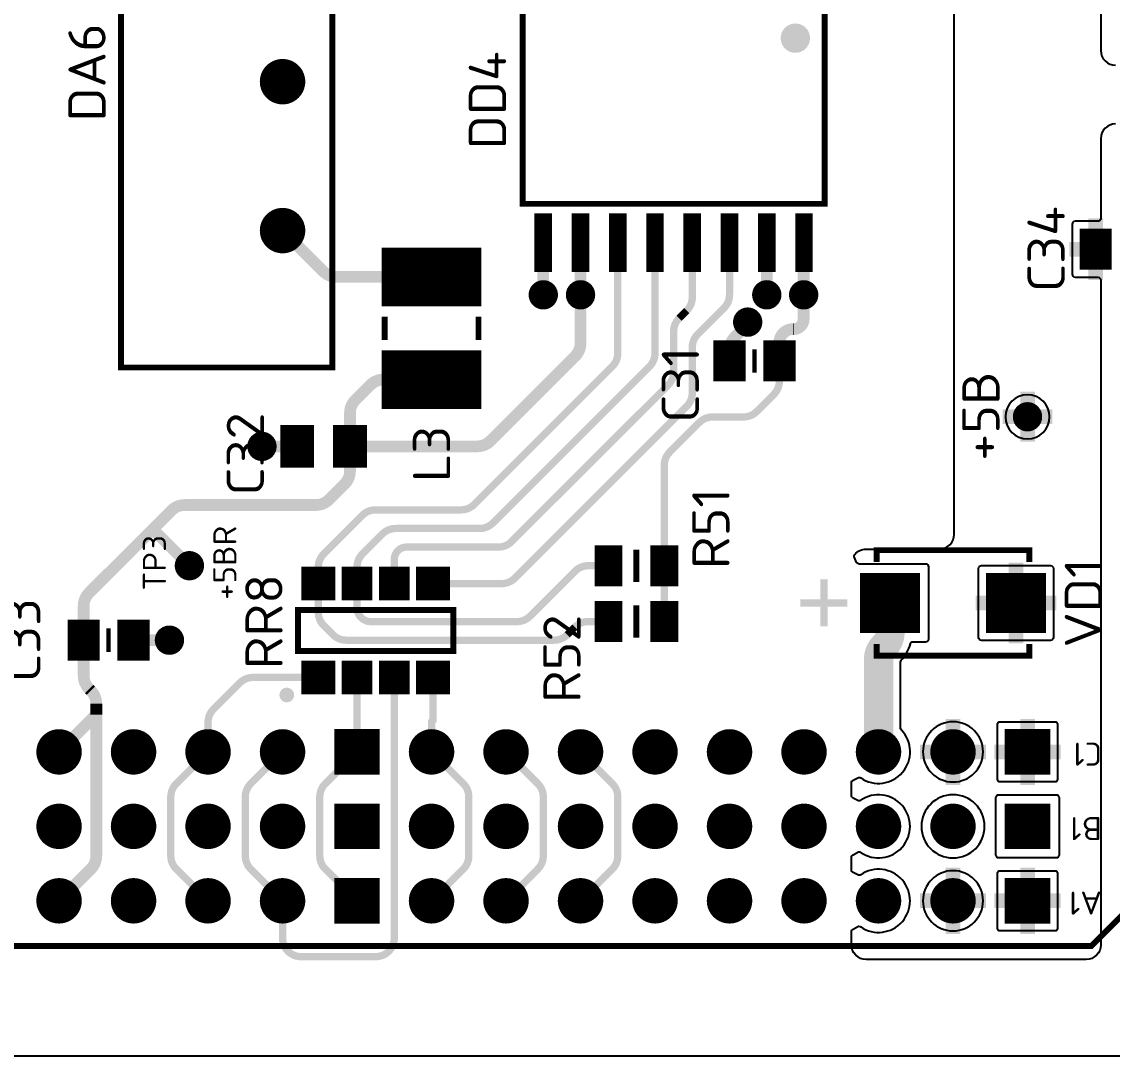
# Model space of a CAD drawing. Header units: millimetres. Extents: x 370 to 969, y -3056 to -2888.
# Drawn here: x 790.78 to 827.96, y -3056 to -3020.72 of the extents above; entities that cross this region are included whole.
import ezdxf
from ezdxf.enums import TextEntityAlignment as Align

# ---------------------------------------------------------------- set-up
doc = ezdxf.new("R2010")
doc.units = ezdxf.units.MM
doc.layers.add('UPDATE', color=7, linetype='Continuous')
doc.styles.get("Standard").update_dxf_attribs({"font": 'txt.shx'})

msp = doc.modelspace()

# ---------------------------------------------------------------- linework, layer by layer
at = {"layer": 'UPDATE', "color": 9}
msp.add_lwpolyline([(969, -3056), (735.75, -3056), (735.75, -2896), (969, -2896)], close=True, dxfattribs=at)
for points in [[(828.07, -3024.2, 0.414214), (827.57, -3024.7), (827.57, -3027.423, -0.414214), (827.47, -3027.523), (826.693, -3027.523, 0.414214), (826.593, -3027.623), (826.593, -3029.327, 0.414214), (826.693, -3029.427), (827.47, -3029.427, -0.414214), (827.57, -3029.527), (827.57, -3052.2, -0.414214), (827.07, -3052.7), (819.57, -3052.7, -0.414214), (819.07, -3052.2), (819.07, -3051.755, -0.278803), (819.123, -3051.666), (819.305, -3051.57), (819.359, -3051.574), (819.383, -3051.589, 1.893658), (819.383, -3049.811), (819.359, -3049.826), (819.305, -3049.83), (819.123, -3049.734, -0.278803), (819.07, -3049.645), (819.07, -3049.215, -0.278803), (819.123, -3049.126), (819.305, -3049.03), (819.359, -3049.034), (819.383, -3049.049, 1.893658), (819.383, -3047.271), (819.359, -3047.286), (819.305, -3047.29), (819.123, -3047.194, -0.278803), (819.07, -3047.105), (819.07, -3046.675, -0.278803), (819.123, -3046.586), (819.305, -3046.49), (819.359, -3046.494), (819.383, -3046.509, 0.899484), (820.77, -3044.877, -0.193271), (820.742, -3044.808), (820.742, -3042.558, -0.188201), (820.768, -3042.49, 0.115407), (821.077, -3041.939), (821.087, -3041.906), (821.139, -3041.867), (821.607, -3041.867, 0.414214), (821.707, -3041.767), (821.707, -3039.313, 0.414214), (821.607, -3039.213), (819.335, -3039.213, -0.288418), (819.245, -3039.156), (819.167, -3038.994, -0.288687), (819.179, -3038.888, -0.22792), (819.57, -3038.7), (822.07, -3038.7, 0.414214), (822.57, -3038.2), (822.57, -3008.2, 0.414214)], [(827.57, -3018.097), (827.57, -3021.7, 0.414214), (828.07, -3022.2)]]:
    msp.add_lwpolyline(points, format="xyb", dxfattribs=at)
for points, const_width in [([(794.165, -3032.51), (794.165, -3013.01), (801.365, -3013.01), (801.365, -3032.51), (794.165, -3032.51)], 0.2), ([(807.855, -3020.275), (818.155, -3020.275), (818.155, -3026.925), (807.855, -3026.925), (807.855, -3020.275)], 0.2), ([(799.27, -3023.303), (799.27, -3022.217)], 0.2), ([(799.47, -3023.404), (799.47, -3022.116)], 0.2), ([(799.67, -3023.435), (799.67, -3022.085)], 0.2), ([(799.87, -3023.404), (799.87, -3022.116)], 0.2), ([(800.07, -3023.303), (800.07, -3022.217)], 0.2), ([(799.07, -3023.069), (799.07, -3022.451)], 0.2), ([(800.27, -3023.069), (800.27, -3022.451)], 0.2), ([(799.27, -3028.383), (799.27, -3027.297)], 0.2), ([(799.47, -3028.484), (799.47, -3027.196)], 0.2), ([(799.67, -3028.515), (799.67, -3027.165)], 0.2), ([(799.87, -3028.484), (799.87, -3027.196)], 0.2), ([(800.07, -3028.383), (800.07, -3027.297)], 0.2), ([(808.47, -3029.15), (808.47, -3027.35)], 0.2), ([(808.67, -3029.15), (808.67, -3027.35)], 0.2), ([(809.67, -3029.15), (809.67, -3027.35)], 0.2), ([(809.87, -3029.15), (809.87, -3027.35)], 0.2), ([(811.07, -3029.15), (811.07, -3027.35)], 0.2), ([(811.27, -3029.15), (811.27, -3027.35)], 0.2), ([(812.27, -3029.15), (812.27, -3027.35)], 0.2), ([(812.47, -3029.15), (812.47, -3027.35)], 0.2), ([(813.47, -3029.15), (813.47, -3027.35)], 0.2), ([(813.67, -3029.15), (813.67, -3027.35)], 0.2), ([(814.87, -3029.15), (814.87, -3027.35)], 0.2), ([(815.07, -3029.15), (815.07, -3027.35)], 0.2), ([(816.07, -3029.15), (816.07, -3027.35)], 0.2), ([(816.27, -3029.15), (816.27, -3027.35)], 0.2), ([(817.27, -3029.15), (817.27, -3027.35)], 0.2), ([(817.47, -3029.15), (817.47, -3027.35)], 0.2), ([(827.395, -3028.475), (827.395, -3027.423)], 0.5), ([(799.07, -3028.149), (799.07, -3027.531)], 0.2), ([(800.27, -3028.149), (800.27, -3027.531)], 0.2), ([(808.56, -3028.25), (808.56, -3030.03)], 0.4), ([(809.83, -3028.25), (809.83, -3030.03)], 0.4), ([(816.18, -3028.25), (816.18, -3030.03)], 0.4), ([(817.45, -3028.25), (817.438, -3028.262), (817.438, -3030.03)], 0.4), ([(827.07, -3029.075), (827.07, -3027.875)], 0.2), ([(827.27, -3029.075), (827.27, -3027.875)], 0.2), ([(827.47, -3029.075), (827.47, -3027.875)], 0.2), ([(827.67, -3029.075), (827.67, -3027.875)], 0.2), ([(803.27, -3030.32), (803.27, -3028.52)], 0.2), ([(803.47, -3030.32), (803.47, -3028.52)], 0.2), ([(803.67, -3030.32), (803.67, -3028.52)], 0.2), ([(803.87, -3030.32), (803.87, -3028.52)], 0.2), ([(804.07, -3030.32), (804.07, -3028.52)], 0.2), ([(804.27, -3030.32), (804.27, -3028.52)], 0.2), ([(804.47, -3030.32), (804.47, -3028.52)], 0.2), ([(804.67, -3030.32), (804.67, -3028.52)], 0.2), ([(804.87, -3030.32), (804.87, -3028.52)], 0.2), ([(805.07, -3030.32), (805.07, -3028.52)], 0.2), ([(805.27, -3030.32), (805.27, -3028.52)], 0.2), ([(805.47, -3030.32), (805.47, -3028.52)], 0.2), ([(805.67, -3030.32), (805.67, -3028.52)], 0.2), ([(805.87, -3030.32), (805.87, -3028.52)], 0.2), ([(806.07, -3030.32), (806.07, -3028.52)], 0.2), ([(806.27, -3030.32), (806.27, -3028.52)], 0.2), ([(827.395, -3028.475), (826.493, -3028.475)], 0.5), ([(827.395, -3029.527), (827.395, -3028.475)], 0.5), ([(808.47, -3030.419), (808.47, -3029.641)], 0.2), ([(808.67, -3030.414), (808.67, -3029.646)], 0.2), ([(809.67, -3030.396), (809.67, -3029.664)], 0.2), ([(809.87, -3030.427), (809.87, -3029.633)], 0.2), ([(816.07, -3030.414), (816.07, -3029.646)], 0.2), ([(816.27, -3030.419), (816.27, -3029.641)], 0.2), ([(817.27, -3030.393), (817.27, -3029.667)], 0.2), ([(817.47, -3030.428), (817.47, -3029.632)], 0.2), ([(808.27, -3030.305), (808.27, -3029.755)], 0.2), ([(808.87, -3030.282), (808.87, -3029.778)], 0.2), ([(809.47, -3030.204), (809.47, -3029.856)], 0.2), ([(810.07, -3030.35), (810.07, -3029.71)], 0.2), ([(815.87, -3030.282), (815.87, -3029.778)], 0.2), ([(816.47, -3030.305), (816.47, -3029.755)], 0.2), ([(817.07, -3030.186), (817.07, -3029.874)], 0.2), ([(817.67, -3030.355), (817.67, -3029.705)], 0.2), ([(803.15, -3030.77), (803.15, -3031.57)], 0.2), ([(806.35, -3030.77), (806.35, -3031.57)], 0.2), ([(815.27, -3031.264), (815.27, -3030.658)], 0.2), ([(815.47, -3031.356), (815.47, -3030.566)], 0.2), ([(815.67, -3031.335), (815.67, -3030.587)], 0.2), ([(815.87, -3031.171), (815.87, -3030.751)], 0.2), ([(814.47, -3032.885), (814.47, -3031.685)], 0.2), ([(814.67, -3032.885), (814.67, -3031.685)], 0.2), ([(814.87, -3032.885), (814.87, -3031.685)], 0.2), ([(815.07, -3032.885), (815.07, -3031.685)], 0.2), ([(815.27, -3032.885), (815.27, -3031.685)], 0.2), ([(815.76, -3031.885), (815.76, -3032.685)], 0.15), ([(816.27, -3032.885), (816.27, -3031.685)], 0.2), ([(816.47, -3032.885), (816.47, -3031.685)], 0.2), ([(816.67, -3032.885), (816.67, -3031.685)], 0.2), ([(816.87, -3032.885), (816.87, -3031.685)], 0.2), ([(803.27, -3033.82), (803.27, -3032.02)], 0.2), ([(803.47, -3033.82), (803.47, -3032.02)], 0.2), ([(803.67, -3033.82), (803.67, -3032.02)], 0.2), ([(803.87, -3033.82), (803.87, -3032.02)], 0.2), ([(804.07, -3033.82), (804.07, -3032.02)], 0.2), ([(804.27, -3033.82), (804.27, -3032.02)], 0.2), ([(804.47, -3033.82), (804.47, -3032.02)], 0.2), ([(804.67, -3033.82), (804.67, -3032.02)], 0.2), ([(804.87, -3033.82), (804.87, -3032.02)], 0.2), ([(805.07, -3033.82), (805.07, -3032.02)], 0.2), ([(805.27, -3033.82), (805.27, -3032.02)], 0.2), ([(805.47, -3033.82), (805.47, -3032.02)], 0.2), ([(805.67, -3033.82), (805.67, -3032.02)], 0.2), ([(805.87, -3033.82), (805.87, -3032.02)], 0.2), ([(806.07, -3033.82), (806.07, -3032.02)], 0.2), ([(806.27, -3033.82), (806.27, -3032.02)], 0.2), ([(825.07, -3034.19), (825.07, -3033.338)], 0.5), ([(825.07, -3034.19), (824.218, -3034.19)], 0.5), ([(824.87, -3034.536), (824.87, -3033.844)], 0.2), ([(825.07, -3035.042), (825.07, -3034.19)], 0.5), ([(825.922, -3034.19), (825.07, -3034.19)], 0.5), ([(825.07, -3034.59), (825.07, -3033.79)], 0.2), ([(825.27, -3034.536), (825.27, -3033.844)], 0.2), ([(798.87, -3035.587), (798.87, -3034.813)], 0.2), ([(799.07, -3035.586), (799.07, -3034.814)], 0.2), ([(799.87, -3035.825), (799.87, -3034.575)], 0.2), ([(800.07, -3035.825), (800.07, -3034.575)], 0.2), ([(800.27, -3035.825), (800.27, -3034.575)], 0.2), ([(800.47, -3035.825), (800.47, -3034.575)], 0.2), ([(801.67, -3035.825), (801.67, -3034.575)], 0.2), ([(801.87, -3035.825), (801.87, -3034.575)], 0.2), ([(802.07, -3035.825), (802.07, -3034.575)], 0.2), ([(802.27, -3035.825), (802.27, -3034.575)], 0.2), ([(798.67, -3035.466), (798.67, -3034.934)], 0.2), ([(800.17, -3035.2), (798.968, -3035.2)], 0.4), ([(799.27, -3035.462), (799.27, -3034.938)], 0.2), ([(796.495, -3039.27), (795.909, -3038.684), (795.908, -3038.684), (795.247, -3038.023)], 0.4), ([(796.27, -3039.6), (796.27, -3038.94)], 0.2), ([(796.47, -3039.669), (796.47, -3038.871)], 0.2), ([(796.67, -3039.629), (796.67, -3038.911)], 0.2), ([(810.47, -3039.87), (810.47, -3038.67)], 0.2), ([(810.67, -3039.87), (810.67, -3038.67)], 0.2), ([(810.87, -3039.87), (810.87, -3038.67)], 0.2), ([(811.07, -3039.87), (811.07, -3038.67)], 0.2), ([(811.735, -3039.82), (811.735, -3038.72)], 0.2), ([(812.47, -3039.87), (812.47, -3038.67)], 0.2), ([(812.67, -3039.87), (812.67, -3038.67)], 0.2), ([(812.87, -3039.87), (812.87, -3038.67)], 0.2), ([(825.13, -3039.14), (825.13, -3038.74), (819.93, -3038.74), (819.93, -3039.14)], 0.2), ([(796.87, -3039.409), (796.87, -3039.131)], 0.2), ([(812.685, -3039.27), (812.685, -3041.175)], 0.25), ([(824.68, -3040.54), (824.68, -3039.163)], 0.5), ([(800.47, -3040.355), (800.47, -3039.405)], 0.2), ([(800.67, -3040.355), (800.67, -3039.405)], 0.2), ([(800.87, -3040.355), (800.87, -3039.405)], 0.2), ([(801.07, -3040.355), (801.07, -3039.405)], 0.2), ([(801.27, -3040.355), (801.27, -3039.405)], 0.2), ([(801.87, -3040.355), (801.87, -3039.405)], 0.2), ([(802.07, -3040.355), (802.07, -3039.405)], 0.2), ([(802.27, -3040.355), (802.27, -3039.405)], 0.2), ([(802.47, -3040.355), (802.47, -3039.405)], 0.2), ([(803.07, -3040.355), (803.07, -3039.405)], 0.2), ([(803.27, -3040.355), (803.27, -3039.405)], 0.2), ([(803.47, -3040.355), (803.47, -3039.405)], 0.2), ([(803.67, -3040.355), (803.67, -3039.405)], 0.2), ([(803.87, -3040.355), (803.87, -3039.405)], 0.2), ([(804.47, -3040.355), (804.47, -3039.405)], 0.2), ([(804.67, -3040.355), (804.67, -3039.405)], 0.2), ([(804.87, -3040.355), (804.87, -3039.405)], 0.2), ([(805.07, -3040.355), (805.07, -3039.405)], 0.2), ([(805.27, -3040.355), (805.27, -3039.405)], 0.2), ([(818.13, -3041.34), (818.13, -3039.74)], 0.25), ([(819.47, -3041.465), (819.47, -3039.615)], 0.2), ([(819.67, -3041.465), (819.67, -3039.615)], 0.2), ([(819.87, -3041.465), (819.87, -3039.615)], 0.2), ([(820.07, -3041.465), (820.07, -3039.615)], 0.2), ([(820.27, -3041.465), (820.27, -3039.615)], 0.2), ([(820.47, -3041.465), (820.47, -3039.615)], 0.2), ([(820.67, -3041.465), (820.67, -3039.615)], 0.2), ([(820.87, -3041.465), (820.87, -3039.615)], 0.2), ([(821.07, -3041.465), (821.07, -3039.615)], 0.2), ([(821.27, -3041.465), (821.27, -3039.615)], 0.2), ([(823.87, -3041.465), (823.87, -3039.615)], 0.2), ([(824.07, -3041.465), (824.07, -3039.615)], 0.2), ([(824.27, -3041.465), (824.27, -3039.615)], 0.2), ([(824.47, -3041.465), (824.47, -3039.615)], 0.2), ([(824.67, -3041.465), (824.67, -3039.615)], 0.2), ([(824.87, -3041.465), (824.87, -3039.615)], 0.2), ([(825.07, -3041.465), (825.07, -3039.615)], 0.2), ([(825.27, -3041.465), (825.27, -3039.615)], 0.2), ([(825.47, -3041.465), (825.47, -3039.615)], 0.2), ([(824.68, -3040.54), (823.303, -3040.54)], 0.5), ([(826.057, -3040.54), (824.68, -3040.54)], 0.5), ([(824.68, -3041.917), (824.68, -3040.54)], 0.5), ([(805.495, -3042.18), (800.195, -3042.18), (800.195, -3040.78), (805.495, -3040.78), (805.495, -3042.18)], 0.2), ([(810.47, -3041.775), (810.47, -3040.575)], 0.2), ([(810.67, -3041.775), (810.67, -3040.575)], 0.2), ([(810.87, -3041.775), (810.87, -3040.575)], 0.2), ([(811.07, -3041.775), (811.07, -3040.575)], 0.2), ([(811.735, -3041.725), (811.735, -3040.625)], 0.2), ([(812.47, -3041.775), (812.47, -3040.575)], 0.2), ([(812.67, -3041.775), (812.67, -3040.575)], 0.2), ([(812.87, -3041.775), (812.87, -3040.575)], 0.2), ([(817.33, -3040.54), (818.93, -3040.54)], 0.25), ([(792.47, -3042.41), (792.47, -3041.21)], 0.2), ([(792.67, -3042.41), (792.67, -3041.21)], 0.2), ([(792.87, -3042.41), (792.87, -3041.21)], 0.2), ([(793.07, -3042.41), (793.07, -3041.21)], 0.2), ([(793.27, -3042.41), (793.27, -3041.21)], 0.2), ([(794.27, -3042.41), (794.27, -3041.21)], 0.2), ([(794.47, -3042.41), (794.47, -3041.21)], 0.2), ([(794.67, -3042.41), (794.67, -3041.21)], 0.2), ([(794.87, -3042.41), (794.87, -3041.21)], 0.2), ([(793.74, -3042.21), (793.74, -3041.41)], 0.15), ([(795.67, -3042.183), (795.67, -3041.437)], 0.2), ([(795.87, -3042.206), (795.87, -3041.414)], 0.2), ([(796.07, -3042.117), (796.07, -3041.503)], 0.2), ([(794.59, -3041.81), (795.814, -3041.81)], 0.4), ([(795.47, -3042.014), (795.47, -3041.606)], 0.2), ([(825.13, -3041.94), (825.13, -3042.34), (819.93, -3042.34), (819.93, -3041.94)], 0.2), ([(800.47, -3043.555), (800.47, -3042.605)], 0.2), ([(800.67, -3043.555), (800.67, -3042.605)], 0.2), ([(800.87, -3043.555), (800.87, -3042.605)], 0.2), ([(801.07, -3043.555), (801.07, -3042.605)], 0.2), ([(801.27, -3043.555), (801.27, -3042.605)], 0.2), ([(801.87, -3043.555), (801.87, -3042.605)], 0.2), ([(802.07, -3043.555), (802.07, -3042.605)], 0.2), ([(802.27, -3043.555), (802.27, -3042.605)], 0.2), ([(802.47, -3043.555), (802.47, -3042.605)], 0.2), ([(803.07, -3043.555), (803.07, -3042.605)], 0.2), ([(803.27, -3043.555), (803.27, -3042.605)], 0.2), ([(803.47, -3043.555), (803.47, -3042.605)], 0.2), ([(803.67, -3043.555), (803.67, -3042.605)], 0.2), ([(803.87, -3043.555), (803.87, -3042.605)], 0.2), ([(804.47, -3043.555), (804.47, -3042.605)], 0.2), ([(804.67, -3043.555), (804.67, -3042.605)], 0.2), ([(804.87, -3043.555), (804.87, -3042.605)], 0.2), ([(805.07, -3043.555), (805.07, -3042.605)], 0.2), ([(805.27, -3043.555), (805.27, -3042.605)], 0.2), ([(802.21, -3043.08), (802.21, -3045.62)], 0.25), ([(804.8, -3043.08), (804.8, -3044.542), (804.75, -3044.592), (804.75, -3045.62)], 0.25), ([(792.05, -3045.62), (793.32, -3044.35)], 0.4), ([(822.53, -3045.62), (822.53, -3044.493)], 0.5), ([(825.07, -3045.62), (825.07, -3044.493)], 0.5), ([(791.47, -3045.965), (791.47, -3045.275)], 0.2), ([(791.67, -3046.177), (791.67, -3045.063)], 0.2), ([(791.87, -3046.27), (791.87, -3044.97)], 0.2), ([(792.07, -3046.294), (792.07, -3044.946)], 0.2), ([(792.27, -3046.258), (792.27, -3044.982)], 0.2), ([(792.47, -3046.148), (792.47, -3045.092)], 0.2), ([(794.07, -3046.05), (794.07, -3045.19)], 0.2), ([(794.27, -3046.214), (794.27, -3045.026)], 0.2), ([(794.47, -3046.284), (794.47, -3044.956)], 0.2), ([(794.67, -3046.29), (794.67, -3044.95)], 0.2), ([(794.87, -3046.234), (794.87, -3045.006)], 0.2), ([(795.07, -3046.094), (795.07, -3045.146)], 0.2), ([(796.67, -3046.113), (796.67, -3045.127)], 0.2), ([(796.87, -3046.242), (796.87, -3044.998)], 0.2), ([(797.07, -3046.292), (797.07, -3044.948)], 0.2), ([(797.27, -3046.28), (797.27, -3044.96)], 0.2), ([(797.47, -3046.203), (797.47, -3045.037)], 0.2), ([(797.67, -3046.025), (797.67, -3045.215)], 0.2), ([(799.27, -3046.163), (799.27, -3045.077)], 0.2), ([(799.47, -3046.264), (799.47, -3044.976)], 0.2), ([(799.67, -3046.295), (799.67, -3044.945)], 0.2), ([(799.87, -3046.264), (799.87, -3044.976)], 0.2), ([(800.07, -3046.163), (800.07, -3045.077)], 0.2), ([(801.67, -3046.295), (801.67, -3044.945)], 0.2), ([(801.87, -3046.295), (801.87, -3044.945)], 0.2), ([(802.07, -3046.295), (802.07, -3044.945)], 0.2), ([(802.27, -3046.295), (802.27, -3044.945)], 0.2), ([(802.47, -3046.295), (802.47, -3044.945)], 0.2), ([(802.67, -3046.295), (802.67, -3044.945)], 0.2), ([(802.87, -3046.295), (802.87, -3044.945)], 0.2), ([(804.27, -3046.094), (804.27, -3045.146)], 0.2), ([(804.47, -3046.234), (804.47, -3045.006)], 0.2), ([(804.67, -3046.29), (804.67, -3044.95)], 0.2), ([(804.87, -3046.284), (804.87, -3044.956)], 0.2), ([(805.07, -3046.214), (805.07, -3045.026)], 0.2), ([(805.27, -3046.05), (805.27, -3045.19)], 0.2), ([(806.87, -3046.148), (806.87, -3045.092)], 0.2), ([(807.07, -3046.258), (807.07, -3044.982)], 0.2), ([(807.27, -3046.294), (807.27, -3044.946)], 0.2), ([(807.47, -3046.27), (807.47, -3044.97)], 0.2), ([(807.67, -3046.177), (807.67, -3045.063)], 0.2), ([(807.87, -3045.965), (807.87, -3045.275)], 0.2), ([(809.27, -3045.996), (809.27, -3045.244)], 0.2), ([(809.47, -3046.19), (809.47, -3045.05)], 0.2), ([(809.67, -3046.275), (809.67, -3044.965)], 0.2), ([(809.87, -3046.293), (809.87, -3044.947)], 0.2), ([(810.07, -3046.25), (810.07, -3044.99)], 0.2), ([(810.27, -3046.131), (810.27, -3045.109)], 0.2), ([(811.87, -3046.073), (811.87, -3045.167)], 0.2), ([(812.07, -3046.224), (812.07, -3045.016)], 0.2), ([(812.27, -3046.287), (812.27, -3044.953)], 0.2), ([(812.47, -3046.287), (812.47, -3044.953)], 0.2), ([(812.67, -3046.224), (812.67, -3045.016)], 0.2), ([(812.87, -3046.073), (812.87, -3045.167)], 0.2), ([(814.47, -3046.131), (814.47, -3045.109)], 0.2), ([(814.67, -3046.25), (814.67, -3044.99)], 0.2), ([(814.87, -3046.293), (814.87, -3044.947)], 0.2), ([(815.07, -3046.275), (815.07, -3044.965)], 0.2), ([(815.27, -3046.19), (815.27, -3045.05)], 0.2), ([(815.47, -3045.996), (815.47, -3045.244)], 0.2), ([(816.87, -3045.965), (816.87, -3045.275)], 0.2), ([(817.07, -3046.177), (817.07, -3045.063)], 0.2), ([(817.27, -3046.27), (817.27, -3044.97)], 0.2), ([(817.47, -3046.294), (817.47, -3044.946)], 0.2), ([(817.67, -3046.258), (817.67, -3044.982)], 0.2), ([(817.87, -3046.148), (817.87, -3045.092)], 0.2), ([(819.47, -3046.05), (819.47, -3045.19)], 0.2), ([(819.67, -3046.214), (819.67, -3045.026)], 0.2), ([(819.87, -3046.284), (819.87, -3044.956)], 0.2), ([(820.07, -3046.29), (820.07, -3044.95)], 0.2), ([(820.27, -3046.234), (820.27, -3045.006)], 0.2), ([(820.47, -3046.094), (820.47, -3045.146)], 0.2), ([(822.07, -3046.113), (822.07, -3045.127)], 0.2), ([(822.27, -3046.242), (822.27, -3044.998)], 0.2), ([(822.47, -3046.292), (822.47, -3044.948)], 0.2), ([(822.67, -3046.28), (822.67, -3044.96)], 0.2), ([(822.87, -3046.203), (822.87, -3045.037)], 0.2), ([(823.07, -3046.025), (823.07, -3045.215)], 0.2), ([(824.47, -3046.295), (824.47, -3044.945)], 0.2), ([(824.67, -3046.295), (824.67, -3044.945)], 0.2), ([(824.87, -3046.295), (824.87, -3044.945)], 0.2), ([(825.07, -3046.295), (825.07, -3044.945)], 0.2), ([(825.27, -3046.295), (825.27, -3044.945)], 0.2), ([(825.47, -3046.295), (825.47, -3044.945)], 0.2), ([(825.67, -3046.295), (825.67, -3044.945)], 0.2), ([(792.67, -3045.886), (792.67, -3045.354)], 0.2), ([(796.47, -3045.761), (796.47, -3045.479)], 0.2), ([(799.07, -3045.929), (799.07, -3045.311)], 0.2), ([(800.27, -3045.929), (800.27, -3045.311)], 0.2), ([(806.67, -3045.886), (806.67, -3045.354)], 0.2), ([(810.47, -3045.834), (810.47, -3045.406)], 0.2), ([(814.27, -3045.834), (814.27, -3045.406)], 0.2), ([(818.07, -3045.886), (818.07, -3045.354)], 0.2), ([(822.53, -3045.62), (821.403, -3045.62)], 0.5), ([(821.87, -3045.761), (821.87, -3045.479)], 0.2), ([(822.53, -3046.747), (822.53, -3045.62)], 0.5), ([(823.657, -3045.62), (822.53, -3045.62)], 0.5), ([(825.07, -3045.62), (823.943, -3045.62)], 0.5), ([(826.197, -3045.62), (825.07, -3045.62)], 0.5), ([(825.07, -3046.747), (825.07, -3045.62)], 0.5), ([(791.87, -3048.81), (791.87, -3047.51)], 0.2), ([(792.07, -3048.834), (792.07, -3047.486)], 0.2), ([(792.27, -3048.798), (792.27, -3047.522)], 0.2), ([(794.47, -3048.824), (794.47, -3047.496)], 0.2), ([(794.67, -3048.83), (794.67, -3047.49)], 0.2), ([(796.87, -3048.782), (796.87, -3047.538)], 0.2), ([(797.07, -3048.832), (797.07, -3047.488)], 0.2), ([(797.27, -3048.82), (797.27, -3047.5)], 0.2), ([(799.47, -3048.804), (799.47, -3047.516)], 0.2), ([(799.67, -3048.835), (799.67, -3047.485)], 0.2), ([(799.87, -3048.804), (799.87, -3047.516)], 0.2), ([(801.67, -3048.835), (801.67, -3047.485)], 0.2), ([(801.87, -3048.835), (801.87, -3047.485)], 0.2), ([(802.07, -3048.835), (802.07, -3047.485)], 0.2), ([(802.27, -3048.835), (802.27, -3047.485)], 0.2), ([(802.47, -3048.835), (802.47, -3047.485)], 0.2), ([(802.67, -3048.835), (802.67, -3047.485)], 0.2), ([(802.87, -3048.835), (802.87, -3047.485)], 0.2), ([(804.67, -3048.83), (804.67, -3047.49)], 0.2), ([(804.87, -3048.824), (804.87, -3047.496)], 0.2), ([(807.07, -3048.798), (807.07, -3047.522)], 0.2), ([(807.27, -3048.834), (807.27, -3047.486)], 0.2), ([(807.47, -3048.81), (807.47, -3047.51)], 0.2), ([(809.67, -3048.815), (809.67, -3047.505)], 0.2), ([(809.87, -3048.833), (809.87, -3047.487)], 0.2), ([(810.07, -3048.79), (810.07, -3047.53)], 0.2), ([(812.27, -3048.827), (812.27, -3047.493)], 0.2), ([(812.47, -3048.827), (812.47, -3047.493)], 0.2), ([(814.67, -3048.79), (814.67, -3047.53)], 0.2), ([(814.87, -3048.833), (814.87, -3047.487)], 0.2), ([(815.07, -3048.815), (815.07, -3047.505)], 0.2), ([(817.27, -3048.81), (817.27, -3047.51)], 0.2), ([(817.47, -3048.834), (817.47, -3047.486)], 0.2), ([(817.67, -3048.798), (817.67, -3047.522)], 0.2), ([(819.87, -3048.824), (819.87, -3047.496)], 0.2), ([(820.07, -3048.83), (820.07, -3047.49)], 0.2), ([(822.27, -3048.782), (822.27, -3047.538)], 0.2), ([(822.47, -3048.832), (822.47, -3047.488)], 0.2), ([(822.67, -3048.82), (822.67, -3047.5)], 0.2), ([(824.47, -3048.835), (824.47, -3047.485)], 0.2), ([(824.67, -3048.835), (824.67, -3047.485)], 0.2), ([(824.87, -3048.835), (824.87, -3047.485)], 0.2), ([(825.07, -3048.835), (825.07, -3047.485)], 0.2), ([(825.27, -3048.835), (825.27, -3047.485)], 0.2), ([(825.47, -3048.835), (825.47, -3047.485)], 0.2), ([(825.67, -3048.835), (825.67, -3047.485)], 0.2), ([(791.47, -3048.505), (791.47, -3047.815)], 0.2), ([(791.67, -3048.717), (791.67, -3047.603)], 0.2), ([(792.47, -3048.688), (792.47, -3047.632)], 0.2), ([(792.67, -3048.426), (792.67, -3047.894)], 0.2), ([(794.07, -3048.59), (794.07, -3047.73)], 0.2), ([(794.27, -3048.754), (794.27, -3047.566)], 0.2), ([(794.87, -3048.774), (794.87, -3047.546)], 0.2), ([(795.07, -3048.634), (795.07, -3047.686)], 0.2), ([(796.67, -3048.653), (796.67, -3047.667)], 0.2), ([(797.47, -3048.743), (797.47, -3047.577)], 0.2), ([(797.67, -3048.565), (797.67, -3047.755)], 0.2), ([(799.07, -3048.469), (799.07, -3047.851)], 0.2), ([(799.27, -3048.703), (799.27, -3047.617)], 0.2), ([(800.07, -3048.703), (800.07, -3047.617)], 0.2), ([(800.27, -3048.469), (800.27, -3047.851)], 0.2), ([(804.27, -3048.634), (804.27, -3047.686)], 0.2), ([(804.47, -3048.774), (804.47, -3047.546)], 0.2), ([(805.07, -3048.754), (805.07, -3047.566)], 0.2), ([(805.27, -3048.59), (805.27, -3047.73)], 0.2), ([(806.67, -3048.426), (806.67, -3047.894)], 0.2), ([(806.87, -3048.688), (806.87, -3047.632)], 0.2), ([(807.67, -3048.717), (807.67, -3047.603)], 0.2), ([(807.87, -3048.505), (807.87, -3047.815)], 0.2), ([(809.27, -3048.536), (809.27, -3047.784)], 0.2), ([(809.47, -3048.73), (809.47, -3047.59)], 0.2), ([(810.27, -3048.671), (810.27, -3047.649)], 0.2), ([(811.87, -3048.613), (811.87, -3047.707)], 0.2), ([(812.07, -3048.764), (812.07, -3047.556)], 0.2), ([(812.67, -3048.764), (812.67, -3047.556)], 0.2), ([(812.87, -3048.613), (812.87, -3047.707)], 0.2), ([(814.47, -3048.671), (814.47, -3047.649)], 0.2), ([(815.27, -3048.73), (815.27, -3047.59)], 0.2), ([(815.47, -3048.536), (815.47, -3047.784)], 0.2), ([(816.87, -3048.505), (816.87, -3047.815)], 0.2), ([(817.07, -3048.717), (817.07, -3047.603)], 0.2), ([(817.87, -3048.688), (817.87, -3047.632)], 0.2), ([(818.07, -3048.426), (818.07, -3047.894)], 0.2), ([(819.47, -3048.59), (819.47, -3047.73)], 0.2), ([(819.67, -3048.754), (819.67, -3047.566)], 0.2), ([(820.27, -3048.774), (820.27, -3047.546)], 0.2), ([(820.47, -3048.634), (820.47, -3047.686)], 0.2), ([(822.07, -3048.653), (822.07, -3047.667)], 0.2), ([(822.87, -3048.743), (822.87, -3047.577)], 0.2), ([(823.07, -3048.565), (823.07, -3047.755)], 0.2), ([(796.47, -3048.301), (796.47, -3048.019)], 0.2), ([(810.47, -3048.374), (810.47, -3047.946)], 0.2), ([(814.27, -3048.374), (814.27, -3047.946)], 0.2), ([(821.87, -3048.301), (821.87, -3048.019)], 0.2), ([(822.53, -3050.7), (822.53, -3049.573)], 0.5), ([(825.07, -3050.7), (825.07, -3049.573)], 0.5), ([(791.87, -3051.35), (791.87, -3050.05)], 0.2), ([(792.07, -3051.374), (792.07, -3050.026)], 0.2), ([(792.27, -3051.338), (792.27, -3050.062)], 0.2), ([(794.27, -3051.294), (794.27, -3050.106)], 0.2), ([(794.47, -3051.364), (794.47, -3050.036)], 0.2), ([(794.67, -3051.37), (794.67, -3050.03)], 0.2), ([(794.87, -3051.314), (794.87, -3050.086)], 0.2), ([(796.87, -3051.322), (796.87, -3050.078)], 0.2), ([(797.07, -3051.372), (797.07, -3050.028)], 0.2), ([(797.27, -3051.36), (797.27, -3050.04)], 0.2), ([(797.47, -3051.283), (797.47, -3050.117)], 0.2), ([(799.47, -3051.344), (799.47, -3050.056)], 0.2), ([(799.67, -3051.375), (799.67, -3050.025)], 0.2), ([(799.87, -3051.344), (799.87, -3050.056)], 0.2), ([(801.67, -3051.375), (801.67, -3050.025)], 0.2), ([(801.87, -3051.375), (801.87, -3050.025)], 0.2), ([(802.07, -3051.375), (802.07, -3050.025)], 0.2), ([(802.27, -3051.375), (802.27, -3050.025)], 0.2), ([(802.47, -3051.375), (802.47, -3050.025)], 0.2), ([(802.67, -3051.375), (802.67, -3050.025)], 0.2), ([(802.87, -3051.375), (802.87, -3050.025)], 0.2), ([(804.47, -3051.314), (804.47, -3050.086)], 0.2), ([(804.67, -3051.37), (804.67, -3050.03)], 0.2), ([(804.87, -3051.364), (804.87, -3050.036)], 0.2), ([(805.07, -3051.294), (805.07, -3050.106)], 0.2), ([(807.07, -3051.338), (807.07, -3050.062)], 0.2), ([(807.27, -3051.374), (807.27, -3050.026)], 0.2), ([(807.47, -3051.35), (807.47, -3050.05)], 0.2), ([(809.47, -3051.27), (809.47, -3050.13)], 0.2), ([(809.67, -3051.355), (809.67, -3050.045)], 0.2), ([(809.87, -3051.373), (809.87, -3050.027)], 0.2), ([(810.07, -3051.33), (810.07, -3050.07)], 0.2), ([(812.07, -3051.304), (812.07, -3050.096)], 0.2), ([(812.27, -3051.367), (812.27, -3050.033)], 0.2), ([(812.47, -3051.367), (812.47, -3050.033)], 0.2), ([(812.67, -3051.304), (812.67, -3050.096)], 0.2), ([(814.67, -3051.33), (814.67, -3050.07)], 0.2), ([(814.87, -3051.373), (814.87, -3050.027)], 0.2), ([(815.07, -3051.355), (815.07, -3050.045)], 0.2), ([(815.27, -3051.27), (815.27, -3050.13)], 0.2), ([(817.27, -3051.35), (817.27, -3050.05)], 0.2), ([(817.47, -3051.374), (817.47, -3050.026)], 0.2), ([(817.67, -3051.338), (817.67, -3050.062)], 0.2), ([(819.67, -3051.294), (819.67, -3050.106)], 0.2), ([(819.87, -3051.364), (819.87, -3050.036)], 0.2), ([(820.07, -3051.37), (820.07, -3050.03)], 0.2), ([(820.27, -3051.314), (820.27, -3050.086)], 0.2), ([(822.27, -3051.322), (822.27, -3050.078)], 0.2), ([(822.47, -3051.372), (822.47, -3050.028)], 0.2), ([(822.67, -3051.36), (822.67, -3050.04)], 0.2), ([(822.87, -3051.283), (822.87, -3050.117)], 0.2), ([(824.47, -3051.375), (824.47, -3050.025)], 0.2), ([(824.67, -3051.375), (824.67, -3050.025)], 0.2), ([(824.87, -3051.375), (824.87, -3050.025)], 0.2), ([(825.07, -3051.375), (825.07, -3050.025)], 0.2), ([(825.27, -3051.375), (825.27, -3050.025)], 0.2), ([(825.47, -3051.375), (825.47, -3050.025)], 0.2), ([(825.67, -3051.375), (825.67, -3050.025)], 0.2), ([(738.25, -3055.24), (738.25, -3050.24), (742.25, -3050.24), (744.25, -3052.24), (827.25, -3052.24), (829.25, -3050.24), (833.25, -3050.24), (833.25, -3055.24)], 0.2), ([(791.47, -3051.045), (791.47, -3050.355)], 0.2), ([(791.67, -3051.257), (791.67, -3050.143)], 0.2), ([(792.47, -3051.228), (792.47, -3050.172)], 0.2), ([(792.67, -3050.966), (792.67, -3050.434)], 0.2), ([(794.07, -3051.13), (794.07, -3050.27)], 0.2), ([(795.07, -3051.174), (795.07, -3050.226)], 0.2), ([(796.67, -3051.193), (796.67, -3050.207)], 0.2), ([(797.67, -3051.105), (797.67, -3050.295)], 0.2), ([(799.07, -3051.009), (799.07, -3050.391)], 0.2), ([(799.27, -3051.243), (799.27, -3050.157)], 0.2), ([(800.07, -3051.243), (800.07, -3050.157)], 0.2), ([(800.27, -3051.009), (800.27, -3050.391)], 0.2), ([(804.27, -3051.174), (804.27, -3050.226)], 0.2), ([(805.27, -3051.13), (805.27, -3050.27)], 0.2), ([(806.67, -3050.966), (806.67, -3050.434)], 0.2), ([(806.87, -3051.228), (806.87, -3050.172)], 0.2), ([(807.67, -3051.257), (807.67, -3050.143)], 0.2), ([(807.87, -3051.045), (807.87, -3050.355)], 0.2), ([(809.27, -3051.076), (809.27, -3050.324)], 0.2), ([(810.27, -3051.211), (810.27, -3050.189)], 0.2), ([(810.47, -3050.914), (810.47, -3050.486)], 0.2), ([(811.87, -3051.153), (811.87, -3050.247)], 0.2), ([(812.87, -3051.153), (812.87, -3050.247)], 0.2), ([(814.27, -3050.914), (814.27, -3050.486)], 0.2), ([(814.47, -3051.211), (814.47, -3050.189)], 0.2), ([(815.47, -3051.076), (815.47, -3050.324)], 0.2), ([(816.87, -3051.045), (816.87, -3050.355)], 0.2), ([(817.07, -3051.257), (817.07, -3050.143)], 0.2), ([(817.87, -3051.228), (817.87, -3050.172)], 0.2), ([(818.07, -3050.966), (818.07, -3050.434)], 0.2), ([(819.47, -3051.13), (819.47, -3050.27)], 0.2), ([(820.47, -3051.174), (820.47, -3050.226)], 0.2), ([(822.07, -3051.193), (822.07, -3050.207)], 0.2), ([(823.07, -3051.105), (823.07, -3050.295)], 0.2), ([(796.47, -3050.841), (796.47, -3050.559)], 0.2), ([(822.53, -3050.7), (821.403, -3050.7)], 0.5), ([(821.87, -3050.841), (821.87, -3050.559)], 0.2), ([(822.53, -3051.827), (822.53, -3050.7)], 0.5), ([(823.657, -3050.7), (822.53, -3050.7)], 0.5), ([(825.07, -3050.7), (823.943, -3050.7)], 0.5), ([(826.197, -3050.7), (825.07, -3050.7)], 0.5), ([(825.07, -3051.827), (825.07, -3050.7)], 0.5)]:
    msp.add_lwpolyline(points, dxfattribs=dict(at, const_width=const_width))
for points, const_width in [([(817.155, -3021.025, 1), (817.155, -3021.525, 1), (817.155, -3021.025)], 0.5), ([(799.67, -3027.84), (801.064, -3029.234, 0.198909), (801.513, -3029.42), (804.75, -3029.42)], 0.4), ([(811.1, -3028.25), (811.1, -3032.022, -0.198909), (810.914, -3032.471), (806.206, -3037.179, -0.198909), (805.757, -3037.365), (802.841, -3037.365, 0.198909), (802.392, -3037.551), (801.076, -3038.867, 0.198909), (800.89, -3039.316), (800.89, -3039.88)], 0.25), ([(812.37, -3028.25), (812.37, -3032.022, -0.198909), (812.184, -3032.471), (806.841, -3037.814, -0.198909), (806.392, -3038), (803.526, -3038, 0.198909), (803.077, -3038.186), (802.396, -3038.867, 0.198909), (802.21, -3039.316), (802.21, -3039.88)], 0.25), ([(803.48, -3039.88), (803.48, -3039.053, -0.414214), (803.898, -3038.635), (807.027, -3038.635, 0.198909), (807.476, -3038.449), (812.819, -3033.106, 0.198909), (813.005, -3032.657), (813.005, -3031.278, -0.198909), (813.191, -3030.829), (813.454, -3030.566, 0.198909), (813.64, -3030.117), (813.64, -3028.25)], 0.25), ([(804.8, -3039.88), (807.141, -3039.88, 0.198909), (807.59, -3039.694), (813.454, -3033.83, 0.198909), (813.64, -3033.381), (813.64, -3031.823, -0.198909), (813.826, -3031.374), (814.724, -3030.476, 0.198909), (814.91, -3030.027), (814.91, -3028.25)], 0.25), ([(809.83, -3030.03), (809.83, -3031.677, -0.198909), (809.644, -3032.126), (806.756, -3035.014, -0.198909), (806.307, -3035.2), (801.97, -3035.2)], 0.4), ([(817.438, -3030.03), (817.438, -3030.858, -0.414214), (817.096, -3031.2), (817.07, -3031.2, 0.414214), (816.61, -3031.66), (816.61, -3032.285)], 0.4), ([(815.53, -3030.961), (815.53, -3031.03), (815.096, -3031.464, 0.198909), (814.91, -3031.913), (814.91, -3032.285)], 0.4), ([(816.61, -3032.285), (816.61, -3032.974, -0.198909), (816.424, -3033.423), (815.838, -3034.009, -0.198909), (815.389, -3034.195), (814.333, -3034.195, 0.198909), (813.884, -3034.381), (812.871, -3035.394, 0.198909), (812.685, -3035.843), (812.685, -3039.27)], 0.25), ([(804.75, -3032.92), (803.113, -3032.92, 0.198909), (802.664, -3033.106), (802.156, -3033.614, 0.198909), (801.97, -3034.063), (801.97, -3035.2)], 0.4), ([(795.247, -3038.023), (795.884, -3037.386, -0.198909), (796.333, -3037.2), (800.807, -3037.2, 0.198909), (801.256, -3037.014), (801.784, -3036.486, 0.198909), (801.97, -3036.037), (801.97, -3035.2)], 0.4), ([(792.89, -3041.81), (792.89, -3040.643, -0.198909), (793.076, -3040.194), (795.247, -3038.023)], 0.4), ([(810.785, -3039.27), (810.093, -3039.27, 0.198909), (809.644, -3039.456), (808.111, -3040.989, -0.198909), (807.662, -3041.175), (802.678, -3041.175, -0.414214), (802.21, -3040.707), (802.21, -3039.88)], 0.25), ([(810.785, -3041.175), (810.091, -3041.175, 0.198909), (809.642, -3041.361), (809.379, -3041.624, -0.198909), (808.93, -3041.81), (801.838, -3041.81, -0.198909), (801.389, -3041.624), (801.076, -3041.311, -0.198909), (800.89, -3040.862), (800.89, -3039.88)], 0.25), ([(819.99, -3045.62), (819.99, -3042.47, -0.198909), (820.176, -3042.021), (820.194, -3042.003, 0.198909), (820.38, -3041.554), (820.38, -3040.54)], 1), ([(793.32, -3044.35), (793.32, -3043.978, 0.198909), (793.134, -3043.529), (793.076, -3043.471, -0.198909), (792.89, -3043.022), (792.89, -3041.81)], 0.4), ([(800.89, -3043.08), (798.663, -3043.08, 0.198909), (798.214, -3043.266), (797.316, -3044.164, 0.198909), (797.13, -3044.613), (797.13, -3045.62)], 0.25), ([(803.48, -3043.08), (803.48, -3051.97, -0.414214), (802.845, -3052.605), (800.305, -3052.605, -0.414214), (799.67, -3051.97), (799.67, -3050.7)], 0.25), ([(799.815, -3043.555, 1), (799.815, -3043.805, 1), (799.815, -3043.555)], 0.25), ([(793.32, -3044.35), (793.32, -3049.167, -0.198909), (793.134, -3049.616), (792.05, -3050.7)], 0.4), ([(797.13, -3045.62), (796.046, -3046.704, 0.198909), (795.86, -3047.153), (795.86, -3049.167, 0.198909), (796.046, -3049.616), (797.13, -3050.7)], 0.25), ([(799.67, -3045.62), (798.586, -3046.704, 0.198909), (798.4, -3047.153), (798.4, -3049.167, 0.198909), (798.586, -3049.616), (799.67, -3050.7)], 0.25), ([(802.21, -3045.62), (801.126, -3046.704, 0.198909), (800.94, -3047.153), (800.94, -3049.167, 0.198909), (801.126, -3049.616), (802.21, -3050.7)], 0.25), ([(804.75, -3045.62), (805.834, -3046.704, -0.198909), (806.02, -3047.153), (806.02, -3049.167, -0.198909), (805.834, -3049.616), (804.75, -3050.7)], 0.25), ([(807.29, -3045.62), (808.374, -3046.704, -0.198909), (808.56, -3047.153), (808.56, -3049.167, -0.198909), (808.374, -3049.616), (807.29, -3050.7)], 0.25), ([(809.83, -3045.62), (810.914, -3046.704, -0.198909), (811.1, -3047.153), (811.1, -3049.167, -0.198909), (810.914, -3049.616), (809.83, -3050.7)], 0.25)]:
    msp.add_lwpolyline(points, format="xyb", dxfattribs=dict(at, const_width=const_width))
at = {"layer": 'UPDATE', "color": 9, "const_width": 0.2}
for points in [[(800.345, -3022.76, 1), (798.995, -3022.76, 1)], [(800.345, -3027.84, 1), (798.995, -3027.84, 1)], [(808.96, -3030.03, 1), (808.16, -3030.03, 1)], [(810.23, -3030.03, 1), (809.43, -3030.03, 1)], [(816.58, -3030.03, 1), (815.78, -3030.03, 1)], [(817.838, -3030.03, 1), (817.038, -3030.03, 1)], [(815.93, -3030.961, 1), (815.13, -3030.961, 1)], [(825.47, -3034.19, 1), (824.67, -3034.19, 1)], [(799.368, -3035.2, 1), (798.568, -3035.2, 1)], [(796.895, -3039.27, 1), (796.095, -3039.27, 1)], [(796.214, -3041.81, 1), (795.414, -3041.81, 1)], [(792.725, -3045.62, 1), (791.375, -3045.62, 1)], [(795.265, -3045.62, 1), (793.915, -3045.62, 1)], [(797.805, -3045.62, 1), (796.455, -3045.62, 1)], [(800.345, -3045.62, 1), (798.995, -3045.62, 1)], [(805.425, -3045.62, 1), (804.075, -3045.62, 1)], [(807.965, -3045.62, 1), (806.615, -3045.62, 1)], [(810.505, -3045.62, 1), (809.155, -3045.62, 1)], [(813.045, -3045.62, 1), (811.695, -3045.62, 1)], [(815.585, -3045.62, 1), (814.235, -3045.62, 1)], [(818.125, -3045.62, 1), (816.775, -3045.62, 1)], [(820.665, -3045.62, 1), (819.315, -3045.62, 1)], [(823.205, -3045.62, 1), (821.855, -3045.62, 1)], [(792.725, -3048.16, 1), (791.375, -3048.16, 1)], [(795.265, -3048.16, 1), (793.915, -3048.16, 1)], [(797.805, -3048.16, 1), (796.455, -3048.16, 1)], [(800.345, -3048.16, 1), (798.995, -3048.16, 1)], [(805.425, -3048.16, 1), (804.075, -3048.16, 1)], [(807.965, -3048.16, 1), (806.615, -3048.16, 1)], [(810.505, -3048.16, 1), (809.155, -3048.16, 1)], [(813.045, -3048.16, 1), (811.695, -3048.16, 1)], [(815.585, -3048.16, 1), (814.235, -3048.16, 1)], [(818.125, -3048.16, 1), (816.775, -3048.16, 1)], [(820.665, -3048.16, 1), (819.315, -3048.16, 1)], [(823.205, -3048.16, 1), (821.855, -3048.16, 1)], [(792.725, -3050.7, 1), (791.375, -3050.7, 1)], [(795.265, -3050.7, 1), (793.915, -3050.7, 1)], [(797.805, -3050.7, 1), (796.455, -3050.7, 1)], [(800.345, -3050.7, 1), (798.995, -3050.7, 1)], [(805.425, -3050.7, 1), (804.075, -3050.7, 1)], [(807.965, -3050.7, 1), (806.615, -3050.7, 1)], [(810.505, -3050.7, 1), (809.155, -3050.7, 1)], [(813.045, -3050.7, 1), (811.695, -3050.7, 1)], [(815.585, -3050.7, 1), (814.235, -3050.7, 1)], [(818.125, -3050.7, 1), (816.775, -3050.7, 1)], [(820.665, -3050.7, 1), (819.315, -3050.7, 1)], [(823.205, -3050.7, 1), (821.855, -3050.7, 1)]]:
    msp.add_lwpolyline(points, format="xyb", close=True, dxfattribs=at)
for points in [[(808.76, -3029.15), (808.36, -3029.15), (808.36, -3027.35), (808.76, -3027.35)], [(810.03, -3029.15), (809.63, -3029.15), (809.63, -3027.35), (810.03, -3027.35)], [(811.3, -3029.15), (810.9, -3029.15), (810.9, -3027.35), (811.3, -3027.35)], [(812.57, -3029.15), (812.17, -3029.15), (812.17, -3027.35), (812.57, -3027.35)], [(813.84, -3029.15), (813.44, -3029.15), (813.44, -3027.35), (813.84, -3027.35)], [(815.11, -3029.15), (814.71, -3029.15), (814.71, -3027.35), (815.11, -3027.35)], [(816.38, -3029.15), (815.98, -3029.15), (815.98, -3027.35), (816.38, -3027.35)], [(817.65, -3029.15), (817.25, -3029.15), (817.25, -3027.35), (817.65, -3027.35)], [(827.845, -3029.075), (826.945, -3029.075), (826.945, -3027.875), (827.845, -3027.875)], [(806.35, -3030.32), (803.15, -3030.32), (803.15, -3028.52), (806.35, -3028.52)], [(815.36, -3032.885), (814.46, -3032.885), (814.46, -3031.685), (815.36, -3031.685)], [(817.06, -3032.885), (816.16, -3032.885), (816.16, -3031.685), (817.06, -3031.685)], [(806.35, -3033.82), (803.15, -3033.82), (803.15, -3032.02), (806.35, -3032.02)], [(800.645, -3035.825), (799.695, -3035.825), (799.695, -3034.575), (800.645, -3034.575)], [(802.445, -3035.825), (801.495, -3035.825), (801.495, -3034.575), (802.445, -3034.575)], [(811.16, -3039.87), (810.41, -3039.87), (810.41, -3038.67), (811.16, -3038.67)], [(813.06, -3039.87), (812.31, -3039.87), (812.31, -3038.67), (813.06, -3038.67)], [(801.365, -3040.355), (800.415, -3040.355), (800.415, -3039.405), (801.365, -3039.405)], [(802.635, -3040.355), (801.785, -3040.355), (801.785, -3039.405), (802.635, -3039.405)], [(803.905, -3040.355), (803.055, -3040.355), (803.055, -3039.405), (803.905, -3039.405)], [(805.275, -3040.355), (804.325, -3040.355), (804.325, -3039.405), (805.275, -3039.405)], [(821.305, -3041.465), (819.455, -3041.465), (819.455, -3039.615), (821.305, -3039.615)], [(825.605, -3041.465), (823.755, -3041.465), (823.755, -3039.615), (825.605, -3039.615)], [(811.16, -3041.775), (810.41, -3041.775), (810.41, -3040.575), (811.16, -3040.575)], [(813.06, -3041.775), (812.31, -3041.775), (812.31, -3040.575), (813.06, -3040.575)], [(793.34, -3042.41), (792.44, -3042.41), (792.44, -3041.21), (793.34, -3041.21)], [(795.04, -3042.41), (794.14, -3042.41), (794.14, -3041.21), (795.04, -3041.21)], [(801.365, -3043.555), (800.415, -3043.555), (800.415, -3042.605), (801.365, -3042.605)], [(802.635, -3043.555), (801.785, -3043.555), (801.785, -3042.605), (802.635, -3042.605)], [(803.905, -3043.555), (803.055, -3043.555), (803.055, -3042.605), (803.905, -3042.605)], [(805.275, -3043.555), (804.325, -3043.555), (804.325, -3042.605), (805.275, -3042.605)], [(802.885, -3046.295), (801.535, -3046.295), (801.535, -3044.945), (802.885, -3044.945)], [(825.745, -3046.295), (824.395, -3046.295), (824.395, -3044.945), (825.745, -3044.945)], [(802.885, -3048.835), (801.535, -3048.835), (801.535, -3047.485), (802.885, -3047.485)], [(825.745, -3048.835), (824.395, -3048.835), (824.395, -3047.485), (825.745, -3047.485)], [(802.885, -3051.375), (801.535, -3051.375), (801.535, -3050.025), (802.885, -3050.025)], [(825.745, -3051.375), (824.395, -3051.375), (824.395, -3050.025), (825.745, -3050.025)]]:
    msp.add_lwpolyline(points, close=True, dxfattribs=at)
at = {"layer": 'UPDATE', "color": 9}
for points in [[(825.07, -3033.438, 1), (825.07, -3034.942, 1)], [(823.403, -3041.717), (823.403, -3039.363, -0.414214), (823.503, -3039.263), (825.857, -3039.263, -0.414214), (825.957, -3039.363), (825.957, -3041.717, -0.414214), (825.857, -3041.817), (823.503, -3041.817, -0.414214)], [(822.53, -3044.593, 1), (822.53, -3046.647, 1)], [(824.043, -3046.547), (824.043, -3044.693, -0.414214), (824.143, -3044.593), (825.997, -3044.593, -0.414214), (826.097, -3044.693), (826.097, -3046.547, -0.414214), (825.997, -3046.647), (824.143, -3046.647, -0.414214)], [(822.53, -3047.083, 1), (822.53, -3049.237, 1)], [(823.993, -3049.137), (823.993, -3047.183, -0.414214), (824.093, -3047.083), (826.047, -3047.083, -0.414214), (826.147, -3047.183), (826.147, -3049.137, -0.414214), (826.047, -3049.237), (824.093, -3049.237, -0.414214)], [(822.53, -3049.673, 1), (822.53, -3051.727, 1)], [(824.043, -3051.627), (824.043, -3049.773, -0.414214), (824.143, -3049.673), (825.997, -3049.673, -0.414214), (826.097, -3049.773), (826.097, -3051.627, -0.414214), (825.997, -3051.727), (824.143, -3051.727, -0.414214)]]:
    msp.add_lwpolyline(points, format="xyb", close=True, dxfattribs=at)

# ---------------------------------------------------------------- texts
at = {"layer": 'UPDATE', "color": 9, "width": 1.019685}
for s, p in [('DA6', (793.637, -3022.442)), ('DD4', (807.29, -3023.395)), ('C34', (826.34, -3028.475)), ('C31', (813.87, -3033.1)), ('+5B', (824.116, -3034.164)), ('C32', (799.035, -3035.46)), ('L3', (805.385, -3035.46)), ('R51', (814.91, -3038)), ('VD1', (827.61, -3040.54)), ('RR8', (799.67, -3041.175)), ('R52', (809.83, -3042.445))]:
    msp.add_text(s, height=1.27, rotation=90, dxfattribs=at).set_placement(p, align=Align.CENTER)
at = {"layer": 'UPDATE', "color": 9}
for s, p in [('+5BR', (798.095, -3039.17)), ('TP3', (795.695, -3039.17))]:
    msp.add_text(s, height=0.787, rotation=90, dxfattribs=at).set_placement(p, align=Align.CENTER)
at = {"layer": 'UPDATE', "width": 1.019685}
msp.add_text('C33', height=1.27, rotation=90, dxfattribs=at).set_placement((791.415, -3041.81), align=Align.CENTER)
at = {"layer": 'UPDATE', "color": 9}
for s, p in [('C1', (827.61, -3045.303)), ('B1', (827.61, -3047.843)), ('A1', (827.61, -3050.383))]:
    msp.add_text(s, height=0.787, rotation=180, dxfattribs=at).set_placement(p)

doc.saveas('drawing.dxf')
